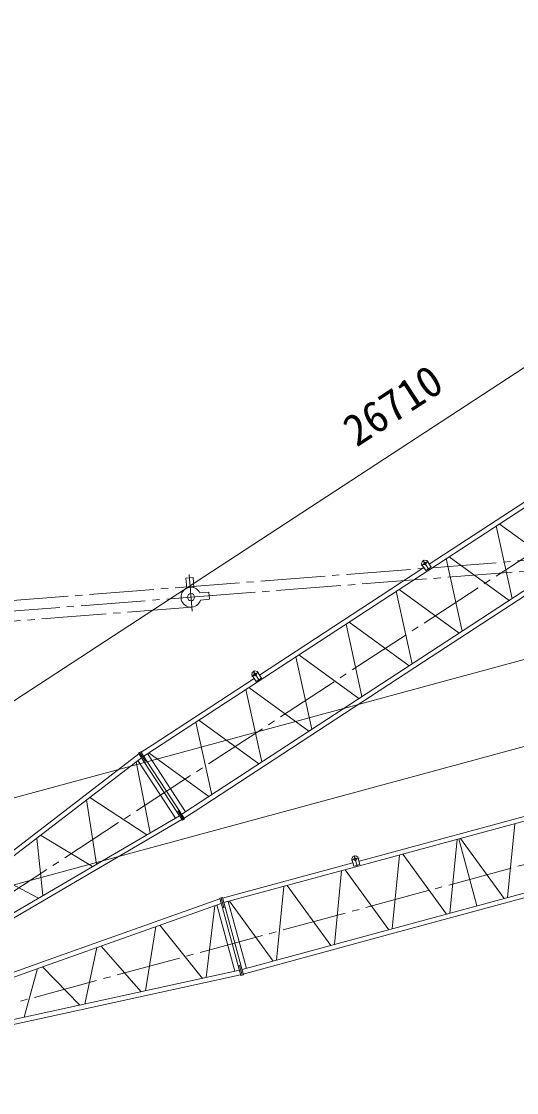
# Model space of a CAD drawing. Units: millimetres, scale not verified. Extents: x -27556 to 27590, y -36412 to 39687.
# Drawn here: x -17278 to -10360, y 11203 to 26178 of the extents above; entities that cross this region are included whole.
import ezdxf
from ezdxf.enums import TextEntityAlignment as Align

# ---------------------------------------------------------------- set-up
doc = ezdxf.new("R2010")
doc.units = ezdxf.units.MM
doc.header["$LTSCALE"] = 100
doc.linetypes.add('CHAIN2', pattern=[12, 9, -1, 1, -1])
for name, color, linetype, lineweight in [('0-2_01 細線', 7, 'Continuous', 18), ('0-3_05 寸法', 7, 'Continuous', 18), ('0-4_10 当社外形線', 7, 'Continuous', 18), ('0-5_12 当社中心線', 7, 'CHAIN2', 18), ('0-7_20 躯体・土木、外形線', 7, 'Continuous', 18)]:
    doc.layers.add(name, color=color, linetype=linetype, lineweight=lineweight)
doc.styles.add('ＭＳ ゴシック', font='')
doc.styles.get('ＭＳ ゴシック').set_extended_font_data('MS Gothic')

msp = doc.modelspace()

# ---------------------------------------------------------------- linework, layer by layer
at = {"layer": '0-2_01 細線'}
for p, q in [((-12228.6, 18088.9), (-9875.5, 19626.8)), ((-11579.3, 18590.9), (-9911, 19681.2)), ((-10420.8, 18111.6), (-10642.8, 19125.3)), ((-10601.5, 19152.3), (-9762.3, 18541.9)), ((-11697.9, 17277), (-9344.8, 18814.8)), ((-11662.3, 17222.6), (-9309.2, 18760.3)), ((-11687.5, 18591.9), (-11680.2, 18626.5)), ((-11592.5, 18630.1), (-11685.7, 18569.2)), ((-11646.8, 18648.4), (-11680.2, 18626.5)), ((-11668.8, 18645.5), (-11584.6, 18516.6)), ((-11612.2, 18641.1), (-11646.8, 18648.4)), ((-11120.6, 17654.3), (-11342.6, 18667.9)), ((-11301.3, 18694.9), (-10462.1, 18084.6)), ((-12264.2, 18143.4), (-11654.7, 18541.7)), ((-11908.5, 17599.3), (-12042.5, 18210.6)), ((-12001.1, 18237.6), (-11161.9, 17627.3)), ((-15604.9, 15960.1), (-15453.5, 16059.1)), ((-15636.8, 15939.3), (-18491.6, 13743.1)), ((-15601.1, 15884.7), (-18455.9, 13688.6)), ((-15569.4, 15905.6), (-15417.9, 16004.6)), ((-15515, 15941.2), (-14984.3, 15129.2)), ((-15500.2, 15951), (-15276.5, 15788.3)), ((-15674.5, 15828.2), (-15480.4, 14833.4)), ((-15653.3, 15845.8), (-15127.3, 15040.9)), ((-15565.6, 15830.5), (-15106.1, 15127.3)), ((-15533.8, 15851.2), (-15074.3, 15148.1)), ((-16368.7, 15294.2), (-16229.9, 14395.3)), ((-15527.7, 14805.8), (-16322.6, 15329.6)), ((-15038.8, 15093.7), (-14887.2, 15192.7)), ((-15003.2, 15039.3), (-14851.6, 15138.3)), ((-15070.6, 15073), (-18174.7, 13258.6)), ((-15035, 15018.5), (-18139.1, 13204.1)), ((-17063.7, 14759.6), (-16978.7, 13957.6)), ((-16283, 14364.4), (-17011.6, 14799.6)), ((-14466.9, 13921.1), (-12647.6, 14414.5)), ((-14449.9, 13858.4), (-12383.7, 14418.8)), ((-12561.2, 14479.4), (-12668.6, 14450.3)), ((-12663.4, 14472.4), (-12645.8, 14503.1)), ((-12607.2, 14513.6), (-12645.8, 14503.1)), ((-12629, 14517.7), (-12588.7, 14369.1)), ((-12576.5, 14496), (-12607.2, 14513.6)), ((-12560.8, 14438.1), (-12400.7, 14481.5)), ((-17039, 13922.4), (-17700, 14270.1)), ((-12905.9, 13272.1), (-12804.1, 14304.8)), ((-12756.4, 14317.7), (-12146.7, 13478)), ((-13712.7, 13053.3), (-13610.9, 14085.9)), ((-13563.2, 14098.9), (-12953.6, 13259.2)), ((-14503.6, 13911.2), (-16970.9, 13033.6)), ((-14486.5, 13848.2), (-16953.9, 12970.6)), ((-14573.8, 13817.2), (-14696.4, 12811.1)), ((-14548.2, 13827.3), (-14296.5, 12899.3)), ((-14469.6, 13785.7), (-14249.7, 12975)), ((-14432.9, 13795.6), (-14213, 12984.9)), ((-14387.2, 13875.4), (-14133.3, 12939.2)), ((-14370.1, 13880), (-13760.4, 13040.3)), ((-15399, 13523.7), (-15544.6, 12625.9)), ((-14750, 12799.4), (-15344.2, 13543.2)), ((-14196, 12922.2), (-12129.6, 13482.6)), ((-14179, 12859.5), (-12112.6, 13419.9)), ((-16225, 13229.9), (-16392.1, 12440.9)), ((-15604.6, 12612.8), (-16163.2, 13251.8)), ((-16460.3, 12426), (-16981.4, 12960.8)), ((-14232.7, 12912.3), (-16787, 12354.6)), ((-14215.6, 12849.5), (-16769.7, 12291.8))]:
    msp.add_line(p, q, dxfattribs=at)
for points in [[(-11687.5, 18591.9), (-11627.3, 18499.8), (-11552, 18549), (-11612.2, 18641.1)], [(-12663.4, 14472.4), (-12634.6, 14366.3), (-12547.7, 14389.8), (-12576.5, 14496)]]:
    msp.add_lwpolyline(points, dxfattribs=at)
for points in [[(-15642.2, 15947.7), (-15565.6, 15830.5), (-15549.8, 15840.9), (-15626.3, 15958.1)], [(-15626.3, 15958.1), (-15549.8, 15840.9), (-15533.8, 15851.2), (-15610.4, 15968.4)], [(-15029.5, 15010.1), (-15106.1, 15127.3), (-15090.2, 15137.7), (-15013.7, 15020.5)], [(-15013.7, 15020.5), (-15090.2, 15137.7), (-15074.3, 15148.1), (-14997.7, 15030.9)], [(-14487.9, 13925.8), (-14451.2, 13790.7), (-14432.9, 13795.6), (-14469.5, 13930.8)], [(-14506.2, 13920.8), (-14469.6, 13785.7), (-14451.2, 13790.7), (-14487.9, 13925.8)], [(-14213, 12839.9), (-14249.7, 12975), (-14231.3, 12980), (-14194.7, 12844.8)], [(-14194.7, 12844.8), (-14231.3, 12980), (-14213, 12984.9), (-14176.4, 12849.8)]]:
    msp.add_lwpolyline(points, close=True, dxfattribs=at)
for centre in [(-11638.9, 18599.7), (-12614.7, 14464.9)]:
    msp.add_circle(centre, 18, dxfattribs=at)
at = {"layer": '0-3_05 寸法'}
for p, q in [((-22192.4, 13538.6), (-838.1, 27494.1)), ((9600.4, 22642.1), (-21621.7, 14174.2)), ((4917.9, 20155.7), (-21314.4, 13041.1))]:
    msp.add_line(p, q, dxfattribs=at)
at = {"layer": '0-4_10 当社外形線'}
for points in [[(-14969.1, 18254.3), (-14980.1, 18393.7), (-14880.4, 18401.6), (-14869.4, 18262.2)], [(-14783.2, 18188.6), (-14658.3, 18198.5), (-14650.4, 18098.8), (-14775.4, 18088.9)]]:
    msp.add_lwpolyline(points, dxfattribs=at)
msp.add_circle((-14909, 18128.5), 50.1, dxfattribs=at)
msp.add_arc((-14909, 18128.5), 139.4, 25.5294, 343.497, dxfattribs=at)
at = {"layer": '0-5_12 当社中心線'}
for p, q in [((-21695.8, 11202.7), (1058.4, 26072.8)), ((10890.1, 20302.9), (-22412.9, 17686.6)), ((-21729.4, 11277.5), (11106.6, 20183.1)), ((-14909, 18128.5), (10903.9, 20128.4)), ((-14934.2, 18447), (-14893.7, 17933.9)), ((-22426.3, 17546.1), (-14909, 18128.5)), ((-14898.1, 17989.5), (-22142.8, 17418.8))]:
    msp.add_line(p, q, dxfattribs=at)
at = {"layer": '0-7_20 躯体・土木、外形線'}
for p, q in [((-13951.7, 17040.6), (-12264.2, 18143.4)), ((-15417.9, 16004.6), (-12228.6, 18088.9)), ((-12520.2, 16739.6), (-12742.2, 17753.2)), ((-12701, 17780.3), (-11861.7, 17169.9)), ((-11820.4, 17197), (-11908.5, 17599.3)), ((-14887.2, 15192.7), (-11697.9, 17277)), ((-14851.6, 15138.3), (-11662.3, 17222.6)), ((-13220, 16282.3), (-13442.1, 17295.9)), ((-13400.8, 17323), (-12561.5, 16712.6)), ((-14059.8, 17041.5), (-14052.6, 17076.2)), ((-13964.8, 17079.7), (-14057.9, 17018.8)), ((-14019.1, 17098), (-14052.6, 17076.2)), ((-14041.2, 17095.1), (-13956.9, 16966.3)), ((-13984.6, 17090.8), (-14019.1, 17098)), ((-15453.5, 16059.1), (-14027.1, 16991.3)), ((-13919.8, 15825), (-14141.9, 16838.6)), ((-14100.6, 16865.6), (-13261.3, 16255.3)), ((-14619.6, 15367.6), (-14841.7, 16381.3)), ((-14800.4, 16408.3), (-13961.1, 15797.9)), ((-15276.5, 15788.3), (-14660.9, 15340.6)), ((-12383.7, 14418.8), (-7885.1, 15638.9)), ((-12400.7, 14481.5), (-9912.5, 15156.4)), ((-10485.3, 13928.6), (-10383.5, 14961.3)), ((-12129.6, 13482.6), (-7631.2, 14702.7)), ((-11292.2, 13709.8), (-11190.4, 14742.4)), ((-10912.6, 13812.7), (-11166.5, 14748.9)), ((-11142.7, 14755.4), (-10533, 13915.7)), ((-12112.6, 13419.9), (-7614.2, 14640)), ((-11949.5, 14536.5), (-11339.9, 13696.8)), ((-12099, 13490.9), (-11997.2, 14523.6)), ((-16970.9, 13033.6), (-21502.1, 11421.8)), ((-16953.9, 12970.6), (-18247.5, 12510.5)), ((-17052.3, 12935.6), (-17238.5, 12256)), ((-16769.7, 12291.8), (-21460.3, 11267.7)), ((-16787, 12354.6), (-18125.9, 12062.3))]:
    msp.add_line(p, q, dxfattribs=at)
msp.add_lwpolyline([(-14059.8, 17041.5), (-13999.6, 16949.4), (-13924.4, 16998.7), (-13984.6, 17090.8)], dxfattribs=at)
msp.add_circle((-14011.2, 17049.4), 18, dxfattribs=at)

# ---------------------------------------------------------------- texts
at = {"layer": '0-3_05 寸法', "style": 'ＭＳ ゴシック'}
msp.add_text('26710', height=439.9, rotation=33.165, dxfattribs=at).set_placement((-12523.2, 20108.5), align=Align.BOTTOM_LEFT)

doc.saveas('drawing.dxf')
